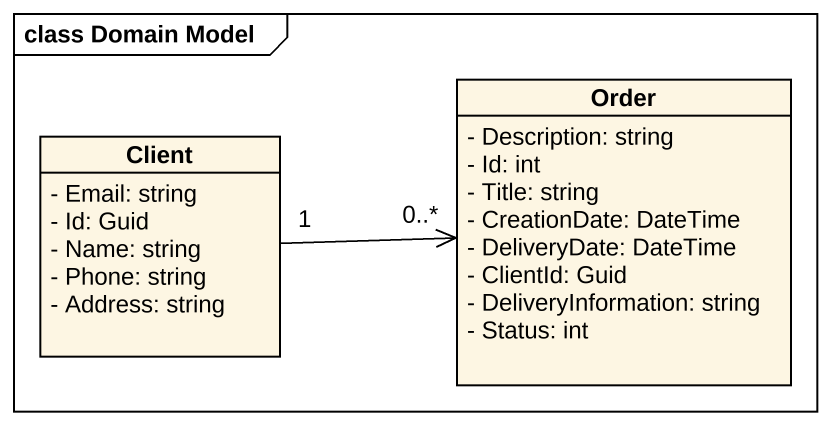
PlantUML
@startuml
mainframe class Domain Model
hide circle
hide empty members
skinparam classAttributeIconSize 0
class Order {
  - Description: string
  - Id: int
  - Title: string
  - CreationDate: DateTime
  - DeliveryDate: DateTime
  - ClientId: Guid
  - DeliveryInformation: string
  - Status: int
}
class Client {
  - Email: string
  - Id: Guid
  - Name: string
  - Phone: string
  - Address: string
}
Client "1" -right-> "0..*" Order
@enduml
